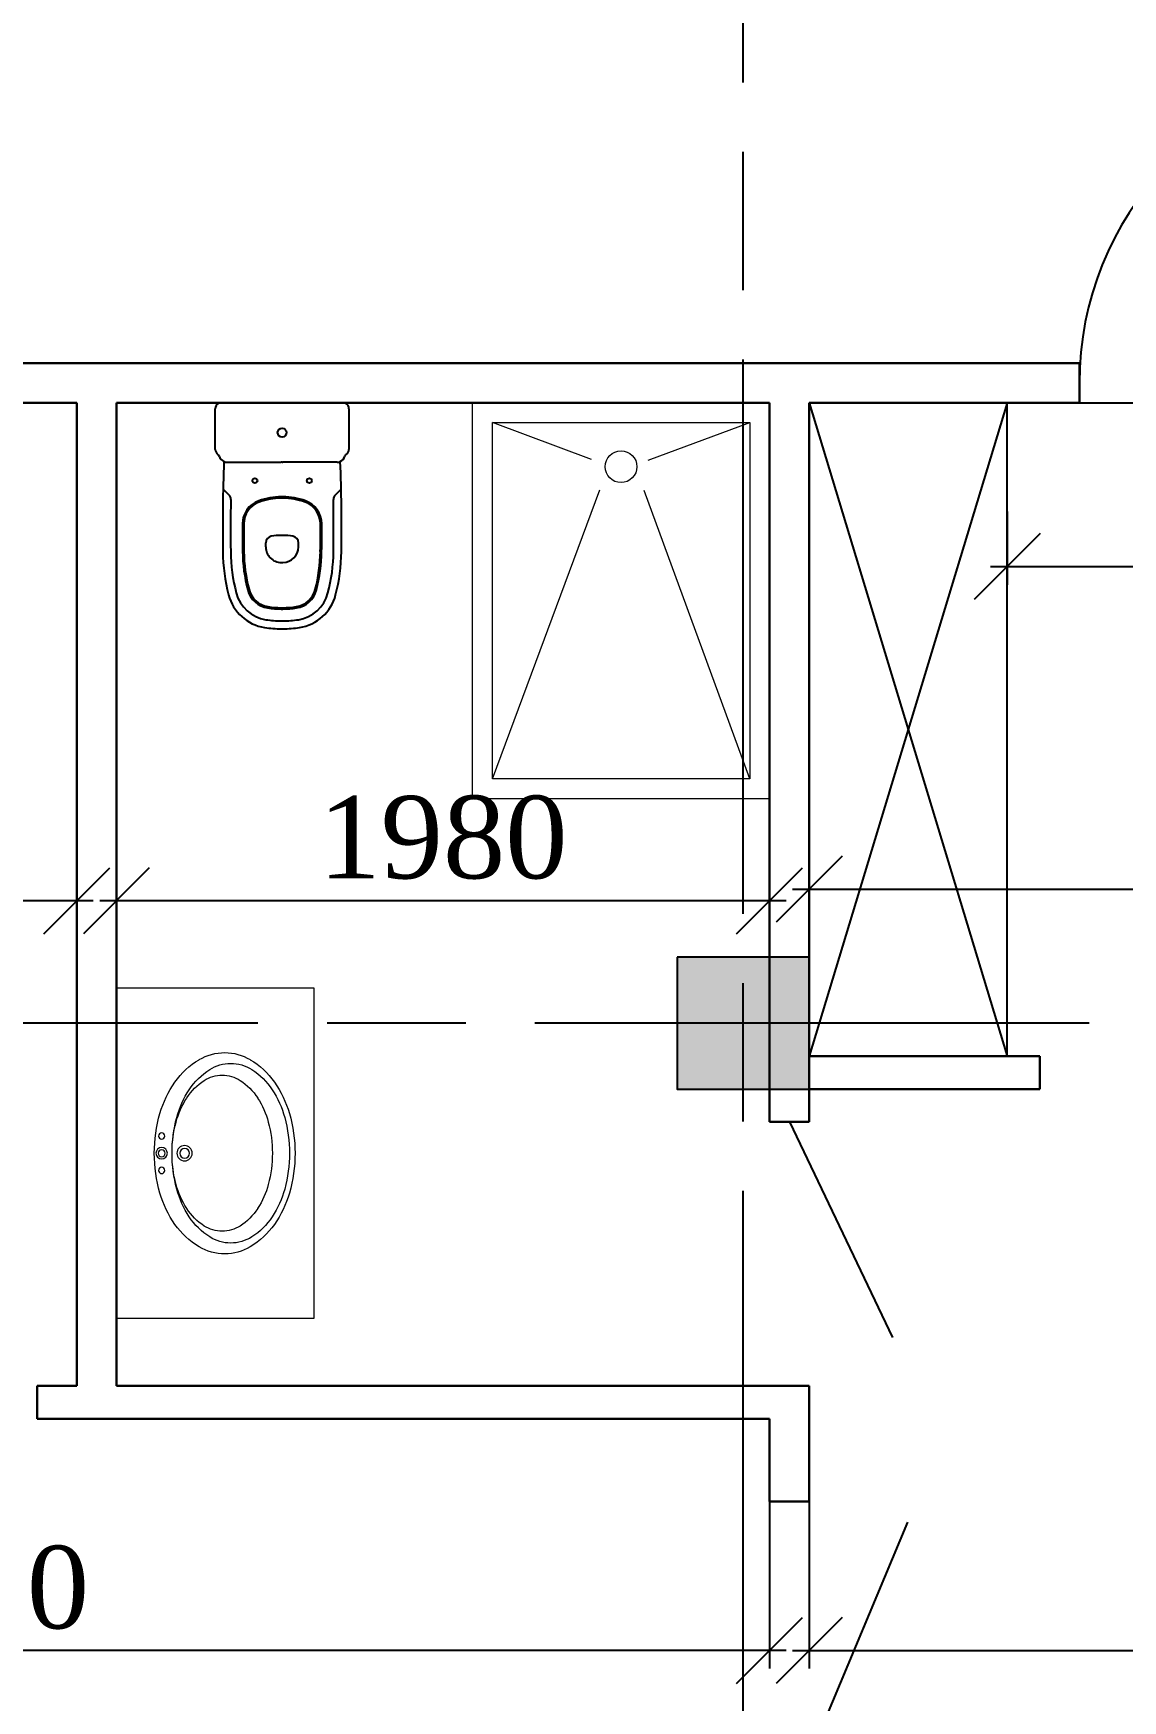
# Model space of a CAD drawing. Header units: inches. Extents: x 2870606 to 3671143, y -733551 to -473558.
# Drawn here: x 3244691 to 3247992, y -514477 to -509423 of the extents above; entities that cross this region are included whole.
import ezdxf

# ---------------------------------------------------------------- set-up
doc = ezdxf.new("R2010")
doc.units = ezdxf.units.IN
doc.header["$MEASUREMENT"] = 0
doc.linetypes.add('ACAD_ISO08W100', pattern=[36, 24, -3, 6, -3])
doc.layers.add('_0', color=7, linetype='Continuous', lineweight=25)
doc.layers.add('SANFURN', color=140, linetype='Continuous')
doc.styles.add('J~stule', font='dutch.ttf')
doc.dimstyles.new('J~style', dxfattribs={"dimscale": 100, "dimtxt": 2.5, "dimasz": 2, "dimexe": 0.55, "dimexo": 0.725, "dimtad": 1, "dimdec": 0, "dimdsep": 46, "dimtxsty": 'J~stule', "dimblk": 'OBLIQUE', "dimcen": 2, "dimdle": 0.5, "dimadec": 0, "dimazin": 0, "dimtfac": 1, "dimtdec": 0, "dimtmove": 0, "dimatfit": 3, "dimfxl": 1, "dimarcsym": 0})

# ---------------------------------------------------------------- blocks, each defined once
blk = doc.blocks.new('uouyotyolt')
at = {"layer": 'SANFURN', "lineweight": 15}
for p, q in [((2860162.5, 280610.8), (2860049, 280918.8)), ((2861129, 280918.8), (2860255.1, 280599.2)), ((2861129, 280138.8), (2860252.6, 280464.1)), ((2860160.6, 280439.1), (2860049, 280138.8))]:
    blk.add_line(p, q, dxfattribs=at)
for points in [[(2859989, 280078.8), (2859989, 280978.8), (2861189, 280978.8), (2861189, 280078.8)], [(2860049, 280138.8), (2860049, 280918.8), (2861129, 280918.8), (2861129, 280138.8)]]:
    blk.add_lwpolyline(points, close=True, dxfattribs=at)
blk.add_circle((2860182.8, 280528.8), 48, dxfattribs=at)
blk = doc.blocks.new('cu')
at = {"layer": '_0'}
for p, q in [((0, 0), (0, 186.3)), ((18.2, 200), (141, 200)), ((180, 164), (180, 0)), ((279, 158.9), (261.5, 176.4)), ((0, -2.5), (0, 0)), ((180, -2.5), (180, 0)), ((437, 47), (424.3, 47)), ((0, -5), (0, -2.5)), ((0, -191.3), (0, -5)), ((180, -2.5), (180, -5)), ((180, -169), (180, -5)), ((437, -52), (424.3, -52)), ((279, -163.9), (261.5, -181.4)), ((141, -205), (18.2, -205))]:
    blk.add_line(p, q, dxfattribs=at)
for centre, radius in [((236, 80), 7.5), ((90.2, -2.5), 13.5), ((90.2, -2.5), 13.5), ((236, -85), 7.5)]:
    blk.add_circle(centre, radius, dxfattribs=at)
for centre, radius, start, end in [((8, 186.3), 8, 155.2115, 180), ((18.2, 180), 20, 90, 150.9831), ((141, 181), 19, 34.9372, 90), ((164.8, 197.6), 10, 214.9372, 253.7848), ((155, 164), 25, 23.3776, 73.7848), ((383, -5322.3), 5500, 89.2905, 92.1362), ((155, 164), 25, 360, 23.3776), ((293.1, 173), 20, 225, 270.9364), ((383, -5322.3), 5476, 89.2905, 90.9364), ((444.2, -372.6), 526, 75.4605, 89.2905), ((444.2, -372.6), 550, 75.4605, 89.2905), ((548.7, 30), 134, 8.8162, 75.4605), ((367.5, 42.7), 75, 90.1648, 160.016), ((367.5, 42.7), 71, 90.1648, 160.016), ((383, -5322.3), 5440, 89.2905, 90.1648), ((383, -5322.3), 5436, 89.2905, 90.1648), ((444.2, -372.6), 490, 75.4605, 89.2905), ((444.2, -372.6), 486, 75.4605, 89.2905), ((548.7, 30), 74, 8.8162, 75.4605), ((548.7, 30), 110, 8.8162, 75.4605), ((485, 0), 200, 160.016, 180), ((485, 0), 196, 160.016, 180), ((548.7, 30), 70, 8.8162, 75.4605), ((355, 0), 330, 0, 8.8162), ((485, 0), 200, 180, 180.7162), ((485, 0), 196, 180, 180.7308), ((582, 0), 180, 170.2849, 180), ((424.3, 27), 20, 90, 170.2849), ((437, 0), 47, 0, 90), ((437, 0), 47, 356.9509, 0), ((355, 0), 266, 0, 8.8162), ((355, 0), 266, 359.4615, 0), ((355, 0), 270, 0, 8.8162), ((355, 0), 270, 359.4695, 0), ((355, 0), 306, 0, 8.8162), ((355, 0), 306, 359.5319, 0), ((485, -5), 200, 179.2838, 180), ((485, -5), 200, 180, 199.984), ((485, -5), 196, 179.2692, 180), ((485, -5), 196, 180, 199.984), ((582, 0), 180, 180, 180.7958), ((582, -5), 180, 179.2042, 180), ((582, -5), 180, 180, 189.7151), ((424.3, -32), 20, 189.7151, 270), ((437, -5), 47, 270, 0), ((437, -5), 47, 0, 3.0491), ((548.7, -35), 70, 284.5395, 351.1838), ((548.7, -35), 74, 284.5395, 351.1838), ((355, -5), 266, 351.1838, 0), ((355, -5), 266, 0, 0.5385), ((355, -5), 270, 351.1838, 0), ((355, -5), 270, 0, 0.5305), ((355, -5), 306, 351.1838, 0), ((355, -5), 306, 0, 0.4681), ((355, -5), 330, 351.1838, 0), ((355, 0), 330, 359.5659, 0), ((355, -5), 330, 0, 0.4341), ((367.5, -47.7), 75, 199.984, 269.8352), ((367.5, -47.7), 71, 199.984, 269.8352), ((548.7, -35), 110, 284.5395, 351.1838), ((548.7, -35), 134, 284.5395, 351.1838), ((383, 5317.3), 5436, 269.8352, 270.7095), ((383, 5317.3), 5440, 269.8352, 270.7095), ((444.2, 367.6), 486, 270.7095, 284.5395), ((444.2, 367.6), 490, 270.7095, 284.5395), ((444.2, 367.6), 526, 270.7095, 284.5395), ((8, -191.3), 8, 180, 204.7885), ((18.2, -185), 20, 209.0169, 270), ((141, -186), 19, 270, 325.0628), ((164.8, -202.6), 10, 106.2152, 145.0628), ((155, -169), 25, 286.2152, 336.6224), ((155, -169), 25, 336.6224, 0), ((383, 5317.3), 5500, 267.8638, 270.7095), ((293.1, -178), 20, 89.0636, 135), ((383, 5317.3), 5476, 269.0636, 270.7095), ((444.2, 367.6), 550, 270.7095, 284.5395)]:
    blk.add_arc(centre, radius, start, end, dxfattribs=at)
blk = doc.blocks.new('ITYIR6')
at = {"lineweight": 13, "elevation": -58.9}
blk.add_lwpolyline([(2899772.1, 225462.1), (2899772.1, 224862.1), (2898772.1, 224862.1), (2898772.1, 225462.1)], dxfattribs=at)
at = {"lineweight": 13}
for centre, radius in [((2899219.9, 225324.7, -58.9), 9.72), ((2899272.1, 225324.7, -58.9), 17.3), ((2899272.1, 225324.7, -58.9), 10.5), ((2899324.1, 225324.7, -58.9), 9.72), ((2899272.1, 225255.3, -58.9), 23.1), ((2899272.1, 225255.3, -58.9), 14.7)]:
    blk.add_circle(centre, radius, dxfattribs=at)
for centre, radius, start, end in [((2899240.6, 225021.4, -58.9), 321.1, 106.1623, 124.9793), ((2899272.1, 224912.8, -58.9), 434.2, 90, 106.1623), ((2899272.1, 224912.8, -58.9), 434.2, 73.8377, 90), ((2899303.6, 225021.4, -58.9), 321.1, 55.0207, 73.8377), ((2899192.5, 225090.2, -58.9), 237.1, 124.9793, 149.3739), ((2899240.4, 224994.9, -58.9), 294.2, 105.1466, 123.1651), ((2899243.9, 225032.2, -58.9), 257.5, 104.9001, 122.7157), ((2899272.1, 224878, -58.9), 415.4, 90, 105.1466), ((2899272.1, 224926.1, -58.9), 367.3, 90, 104.9001), ((2899272.1, 224926.1, -58.9), 367.3, 75.0999, 90), ((2899272.1, 224878, -58.9), 415.4, 74.8534, 90), ((2899300.3, 225032.2, -58.9), 257.5, 57.2843, 75.0999), ((2899303.7, 224994.9, -58.9), 294.2, 56.8349, 74.8534), ((2899351.7, 225090.2, -58.9), 237.1, 30.6261, 55.0207), ((2899119, 225133.7, -58.9), 151.8, 149.3739, 180), ((2899192.1, 225068.8, -58.9), 205.9, 123.1651, 147.6324), ((2899200.8, 225099.1, -58.9), 177.9, 122.7157, 147.1854), ((2899343.3, 225099.1, -58.9), 177.9, 32.8146, 57.2843), ((2899352, 225068.8, -58.9), 205.9, 32.3676, 56.8349), ((2899425.1, 225133.7, -58.9), 151.8, 0, 30.6261), ((2899118.7, 225115.4, -58.9), 119, 147.6324, 180), ((2899135.5, 225141.3, -58.9), 100.1, 147.1854, 180), ((2899408.7, 225141.3, -58.9), 100.1, 0, 32.8146), ((2899425.4, 225115.4, -58.9), 119, 0, 32.3676), ((2899119, 225133.7, -58.9), 151.8, 180, 210.6261), ((2899118.7, 225115.4, -58.9), 119, 180, 212.3676), ((2899135.5, 225141.3, -58.9), 100.1, 180, 212.8146), ((2899408.7, 225141.3, -58.9), 100.1, 327.1854, 0), ((2899425.4, 225115.4, -58.9), 119, 327.6324, 0), ((2899425.1, 225133.7, -58.9), 151.8, 329.3739, 0), ((2899200.8, 225183.4, -58.9), 177.9, 212.8146, 237.2843), ((2899343.3, 225183.4, -58.9), 177.9, 302.7157, 327.1854), ((2899192.5, 225177.2, -58.9), 237.1, 210.6261, 235.0207), ((2899192.1, 225161.9, -58.9), 205.9, 212.3676, 236.8349), ((2899243.9, 225250.4, -58.9), 257.5, 237.2843, 255.0999), ((2899300.3, 225250.4, -58.9), 257.5, 284.9001, 302.7157), ((2899352, 225161.9, -58.9), 205.9, 303.1651, 327.6324), ((2899351.7, 225177.2, -58.9), 237.1, 304.9793, 329.3739), ((2899240.6, 225246, -58.9), 321.1, 235.0207, 253.8377), ((2899240.4, 225235.8, -58.9), 294.2, 236.8349, 254.8534), ((2899272.1, 225356.5, -58.9), 367.3, 255.0999, 270), ((2899272.1, 225356.5, -58.9), 367.3, 270, 284.9001), ((2899303.7, 225235.8, -58.9), 294.2, 285.1466, 303.1651), ((2899303.6, 225246, -58.9), 321.1, 286.1623, 304.9793), ((2899272.1, 225354.6, -58.9), 434.2, 253.8377, 270), ((2899272.1, 225352.7, -58.9), 415.4, 254.8534, 270), ((2899272.1, 225352.7, -58.9), 415.4, 270, 285.1466), ((2899272.1, 225354.6, -58.9), 434.2, 270, 286.1623)]:
    blk.add_arc(centre, radius, start, end, dxfattribs=at)
blk = doc.blocks.new('_Oblique')
at = {"color": 0, "linetype": 'ByBlock', "lineweight": -2}
blk.add_line((-0.5, -0.5), (0.5, 0.5), dxfattribs=at)
blk = doc.blocks.new('*D413')
at = {"color": 0, "lineweight": -2, "transparency": 16777216}
for p, q in [((3242042.2, -513695.6), (3242042.2, -514380.2)), ((3246922.2, -513695.6), (3246922.2, -514380.2)), ((3246972.2, -514325.2), (3241992.2, -514325.2))]:
    blk.add_line(p, q, dxfattribs=at)
at = {"layer": 'Defpoints', "color": 0, "lineweight": 35, "transparency": 16777216}
for p in [(3242042.2, -513623.1), (3246922.2, -513623.1), (3242042.2, -514325.2)]:
    blk.add_point(p, dxfattribs=at)
at = {"color": 0, "lineweight": -2, "transparency": 16777216, "xscale": 200, "yscale": 200, "zscale": 200, "rotation": 180}
blk.add_blockref('_Oblique', (3242042.2, -514325.2), dxfattribs=at)
at = {"color": 0, "lineweight": -2, "transparency": 16777216, "xscale": 200, "yscale": 200, "zscale": 200}
blk.add_blockref('_Oblique', (3246922.2, -514325.2), dxfattribs=at)
at = {"color": 0, "transparency": 16777216, "insert": (3244482.2, -514135), "char_height": 250, "attachment_point": 5, "style": 'J~stule'}
blk.add_mtext('4880', dxfattribs=at)
blk = doc.blocks.new('*D414')
at = {"color": 0, "lineweight": -2, "transparency": 16777216}
for p, q in [((3247042.2, -513770.6), (3247042.2, -514380.2)), ((3251642.2, -513770.6), (3251642.2, -514380.2)), ((3246992.2, -514325.2), (3251692.2, -514325.2))]:
    blk.add_line(p, q, dxfattribs=at)
at = {"layer": 'Defpoints', "color": 0, "lineweight": 35, "transparency": 16777216}
for p in [(3247042.2, -513698.1), (3251642.2, -513698.1), (3251642.2, -514325.2)]:
    blk.add_point(p, dxfattribs=at)
at = {"color": 0, "lineweight": -2, "transparency": 16777216, "xscale": 200, "yscale": 200, "zscale": 200, "rotation": 180}
blk.add_blockref('_Oblique', (3247042.2, -514325.2), dxfattribs=at)
at = {"color": 0, "lineweight": -2, "transparency": 16777216, "xscale": 200, "yscale": 200, "zscale": 200}
blk.add_blockref('_Oblique', (3251642.2, -514325.2), dxfattribs=at)
at = {"color": 0, "transparency": 16777216, "insert": (3249342.2, -514135.2), "char_height": 250, "attachment_point": 5, "style": 'J~stule'}
blk.add_mtext('4600', dxfattribs=at)
blk = doc.blocks.new('*D416')
at = {"color": 0, "lineweight": -2, "transparency": 16777216}
for p, q in [((3248534, -518273.1), (3248534, -510493.1)), ((3247820.8, -510543.1), (3248589, -510543.1)), ((3248214.7, -518223.1), (3248589, -518223.1))]:
    blk.add_line(p, q, dxfattribs=at)
at = {"layer": 'Defpoints', "color": 0, "lineweight": 35, "transparency": 16777216}
for p in [(3247748.3, -510543.1), (3248534, -510543.1), (3248142.2, -518223.1)]:
    blk.add_point(p, dxfattribs=at)
at = {"color": 0, "lineweight": -2, "transparency": 16777216, "xscale": 200, "yscale": 200, "zscale": 200}
for p, rotation in [((3248534, -510543.1), 90), ((3248534, -518223.1), 270)]:
    blk.add_blockref('_Oblique', p, dxfattribs=dict(at, rotation=rotation))
at = {"color": 0, "transparency": 16777216, "insert": (3248343.8, -513946.7), "char_height": 250, "attachment_point": 5, "rotation": 90, "style": 'J~stule'}
blk.add_mtext('7680', dxfattribs=at)
blk = doc.blocks.new('*D417')
at = {"color": 0, "lineweight": -2, "transparency": 16777216}
for p, q in [((3244942.2, -512150.6), (3244942.2, -511997.5)), ((3246922.2, -512150.6), (3246922.2, -511997.5)), ((3246972.2, -512052.5), (3244892.2, -512052.5))]:
    blk.add_line(p, q, dxfattribs=at)
at = {"layer": 'Defpoints', "color": 0, "lineweight": 35, "transparency": 16777216}
for p in [(3244942.2, -512052.5), (3244942.2, -512223.1), (3246922.2, -512223.1)]:
    blk.add_point(p, dxfattribs=at)
at = {"color": 0, "lineweight": -2, "transparency": 16777216, "xscale": 200, "yscale": 200, "zscale": 200, "rotation": 180}
blk.add_blockref('_Oblique', (3244942.2, -512052.5), dxfattribs=at)
at = {"color": 0, "lineweight": -2, "transparency": 16777216, "xscale": 200, "yscale": 200, "zscale": 200}
blk.add_blockref('_Oblique', (3246922.2, -512052.5), dxfattribs=at)
at = {"color": 0, "transparency": 16777216, "insert": (3245932.2, -511861.4), "char_height": 250, "attachment_point": 5, "style": 'J~stule'}
blk.add_mtext('1980', dxfattribs=at)
blk = doc.blocks.new('*D418')
at = {"color": 0, "lineweight": -2, "transparency": 16777216}
for p, q in [((3242562.2, -512053.4), (3242562.2, -511997.5)), ((3244822.2, -512160.8), (3244822.2, -511997.5)), ((3244872.2, -512052.5), (3242512.2, -512052.5))]:
    blk.add_line(p, q, dxfattribs=at)
at = {"layer": 'Defpoints', "color": 0, "lineweight": 35, "transparency": 16777216}
for p in [(3242562.2, -512052.5), (3242562.2, -512125.9), (3244822.2, -512233.3)]:
    blk.add_point(p, dxfattribs=at)
at = {"color": 0, "lineweight": -2, "transparency": 16777216, "xscale": 200, "yscale": 200, "zscale": 200, "rotation": 180}
blk.add_blockref('_Oblique', (3242562.2, -512052.5), dxfattribs=at)
at = {"color": 0, "lineweight": -2, "transparency": 16777216, "xscale": 200, "yscale": 200, "zscale": 200}
blk.add_blockref('_Oblique', (3244822.2, -512052.5), dxfattribs=at)
at = {"color": 0, "transparency": 16777216, "insert": (3243692.2, -511862.4), "char_height": 250, "attachment_point": 5, "style": 'J~stule'}
blk.add_mtext('2260', dxfattribs=at)
blk = doc.blocks.new('*D422')
at = {"color": 0, "lineweight": -2, "transparency": 16777216}
for p, q in [((3247642.2, -510872.1), (3247642.2, -511094.4)), ((3249292.2, -510872.1), (3249292.2, -511094.4)), ((3247592.2, -511039.4), (3249342.2, -511039.4))]:
    blk.add_line(p, q, dxfattribs=at)
at = {"layer": 'Defpoints', "color": 0, "lineweight": 35, "transparency": 16777216}
for p in [(3247642.2, -510799.6, -51.2), (3249292.2, -510799.6, 94.1), (3249292.2, -511039.4)]:
    blk.add_point(p, dxfattribs=at)
at = {"color": 0, "lineweight": -2, "transparency": 16777216, "xscale": 200, "yscale": 200, "zscale": 200, "rotation": 180}
blk.add_blockref('_Oblique', (3247642.2, -511039.4), dxfattribs=at)
at = {"color": 0, "lineweight": -2, "transparency": 16777216, "xscale": 200, "yscale": 200, "zscale": 200}
blk.add_blockref('_Oblique', (3249292.2, -511039.4), dxfattribs=at)
at = {"color": 0, "transparency": 16777216, "insert": (3248467.2, -510846.7), "char_height": 250, "attachment_point": 5, "style": 'J~stule'}
blk.add_mtext('1650', dxfattribs=at)
blk = doc.blocks.new('*D423')
at = {"color": 0, "lineweight": -2, "transparency": 16777216}
for p, q in [((3247042.2, -511938.8), (3247042.2, -512072.4)), ((3251642.2, -511938.8), (3251642.2, -512072.4)), ((3246992.2, -512017.4), (3251692.2, -512017.4))]:
    blk.add_line(p, q, dxfattribs=at)
at = {"layer": 'Defpoints', "color": 0, "lineweight": 35, "transparency": 16777216}
for p in [(3247042.2, -511866.3), (3251642.2, -511866.3), (3251642.2, -512017.4)]:
    blk.add_point(p, dxfattribs=at)
at = {"color": 0, "lineweight": -2, "transparency": 16777216, "xscale": 200, "yscale": 200, "zscale": 200, "rotation": 180}
blk.add_blockref('_Oblique', (3247042.2, -512017.4), dxfattribs=at)
at = {"color": 0, "lineweight": -2, "transparency": 16777216, "xscale": 200, "yscale": 200, "zscale": 200}
blk.add_blockref('_Oblique', (3251642.2, -512017.4), dxfattribs=at)
at = {"color": 0, "transparency": 16777216, "insert": (3249342.2, -511827.4), "char_height": 250, "attachment_point": 5, "style": 'J~stule'}
blk.add_mtext('4600', dxfattribs=at)

msp = doc.modelspace()

# ---------------------------------------------------------------- hatches: boundary and pattern name
h = msp.add_hatch(color=256)
h.dxf.hatch_style = 1
h.paths.add_polyline_path([(3247042.2, -512623.13), (3247042.2, -512223.13), (3246642.2, -512223.13), (3246642.2, -512623.13)])

# ---------------------------------------------------------------- linework, layer by layer
at = {"color": 252, "linetype": 'ACAD_ISO08W100', "ltscale": 70}
for p, q in [((3246842.2, -524692.02), (3246842.2, -496403.85)), ((3290731.11, -512423.13), (3224837.42, -512423.13))]:
    msp.add_line(p, q, dxfattribs=at)
at = {"lineweight": 30}
for p, q in [((3247861.84, -510423.13, 35.22), (3247861.84, -510543.13, 35.22)), ((3244822.2, -513523.09), (3244822.2, -510543.13)), ((3246922.2, -510543.13), (3244942.2, -510543.13)), ((3244942.2, -513523.09), (3244942.2, -510543.13)), ((3246922.2, -512723.13), (3246922.2, -510543.13)), ((3247861.84, -510543.13), (3247042.2, -510543.13)), ((3247042.2, -512723.13), (3247042.2, -510543.13)), ((3247042.2, -512523.13), (3247741.84, -512523.13)), ((3247741.84, -512523.13), (3247741.84, -512623.13)), ((3247042.2, -512623.13), (3247741.84, -512623.13)), ((3246922.2, -512723.13), (3247042.2, -512723.13)), ((3244822.2, -513523.09), (3244702.2, -513523.09)), ((3244702.2, -513523.09), (3244702.2, -513623.09)), ((3247042.2, -513523.09), (3244942.2, -513523.09)), ((3247042.2, -513873.09), (3247042.2, -513523.09)), ((3246922.2, -513623.09), (3244702.2, -513623.09)), ((3246922.2, -513873.09), (3246922.2, -513623.09)), ((3247042.2, -513873.09), (3246922.2, -513873.09))]:
    msp.add_line(p, q, dxfattribs=at)
for q in [(3247642.2, -510543.13, -58.88), (3247042.2, -512523.13)]:
    msp.add_line((3247642.2, -512523.13), q)
at = {"color": 0}
for p, q in [((3246982.2, -512723.13), (3247295.2, -513376.73)), ((3246982.2, -514793.09), (3247341.7, -513936.42))]:
    msp.add_line(p, q, dxfattribs=at)
at = {"lineweight": 30}
for points in [[(3247861.84, -510423.13), (3238581.84, -510423.13)], [(3244822.2, -510543.13), (3242562.2, -510543.13)]]:
    msp.add_lwpolyline(points, dxfattribs=at)
msp.add_lwpolyline([(3247642.2, -510543.13), (3247042.2, -512523.13)])
at = {"elevation": -58.88}
msp.add_lwpolyline([(3247042.2, -510543.13), (3247642.2, -512523.13)], dxfattribs=at)
msp.add_lwpolyline([(3246642.2, -512223.13), (3246642.2, -512623.13), (3247042.2, -512623.13), (3247042.2, -512223.13)], close=True)
msp.add_arc((3248810.23, -510479.79, -23.65), 948.4, 92.92496, 180.20197)

# ---------------------------------------------------------------- block references
at = {"rotation": 269.9999986392983}
msp.add_blockref('cu', (3245447.2, -510543.13), dxfattribs=at)
at = {"color": 1, "rotation": 270}
msp.add_blockref('uouyotyolt', (2965943.37, 2349445.86), dxfattribs=at)
at = {"color": 1, "xscale": -1, "rotation": 90}
msp.add_blockref('ITYIR6', (3470404.33, 2386454.26, 58.88), dxfattribs=at)

# ---------------------------------------------------------------- dimensions: what is measured, and where the dimension line sits
dim = msp.add_linear_dim(base=(3248534.03, -510543.13), p1=(3248142.2, -518223.13), p2=(3247748.27, -510543.13), angle=90, dimstyle='J~style', override={"dimdec": 1, "dimtdec": 1})
dim.commit()
dim.dimension.update_dxf_attribs({"geometry": '*D416', "text_midpoint": (3248534.03, -513946.68), "dimtype": 160})
for base, p1, p2, picture, middle in [((3249292.2, -511039.42), (3247642.2, -510799.59, -51.25), (3249292.2, -510799.59, 94.1), '*D422', (3248467.2, -510846.72)), ((3251642.2, -512017.38), (3247042.2, -511866.29), (3251642.2, -511866.29), '*D423', (3249342.2, -511827.37)), ((3242562.2, -512052.46), (3244822.2, -512233.32), (3242562.2, -512125.93), '*D418', (3243692.2, -511862.44)), ((3244942.2, -512052.46), (3246922.2, -512223.13), (3244942.2, -512223.13), '*D417', (3245932.2, -511861.4)), ((3242042.2, -514325.18), (3246922.2, -513623.09), (3242042.2, -513623.09), '*D413', (3244482.2, -514134.99)), ((3251642.2, -514325.18), (3247042.2, -513698.09), (3251642.2, -513698.09), '*D414', (3249342.2, -514135.16))]:
    dim = msp.add_linear_dim(base=base, p1=p1, p2=p2, dimstyle='J~style', override={"dimdec": 1, "dimtdec": 1})
    dim.commit()
    dim.dimension.update_dxf_attribs({"geometry": picture, "text_midpoint": middle})

doc.saveas('drawing.dxf')
